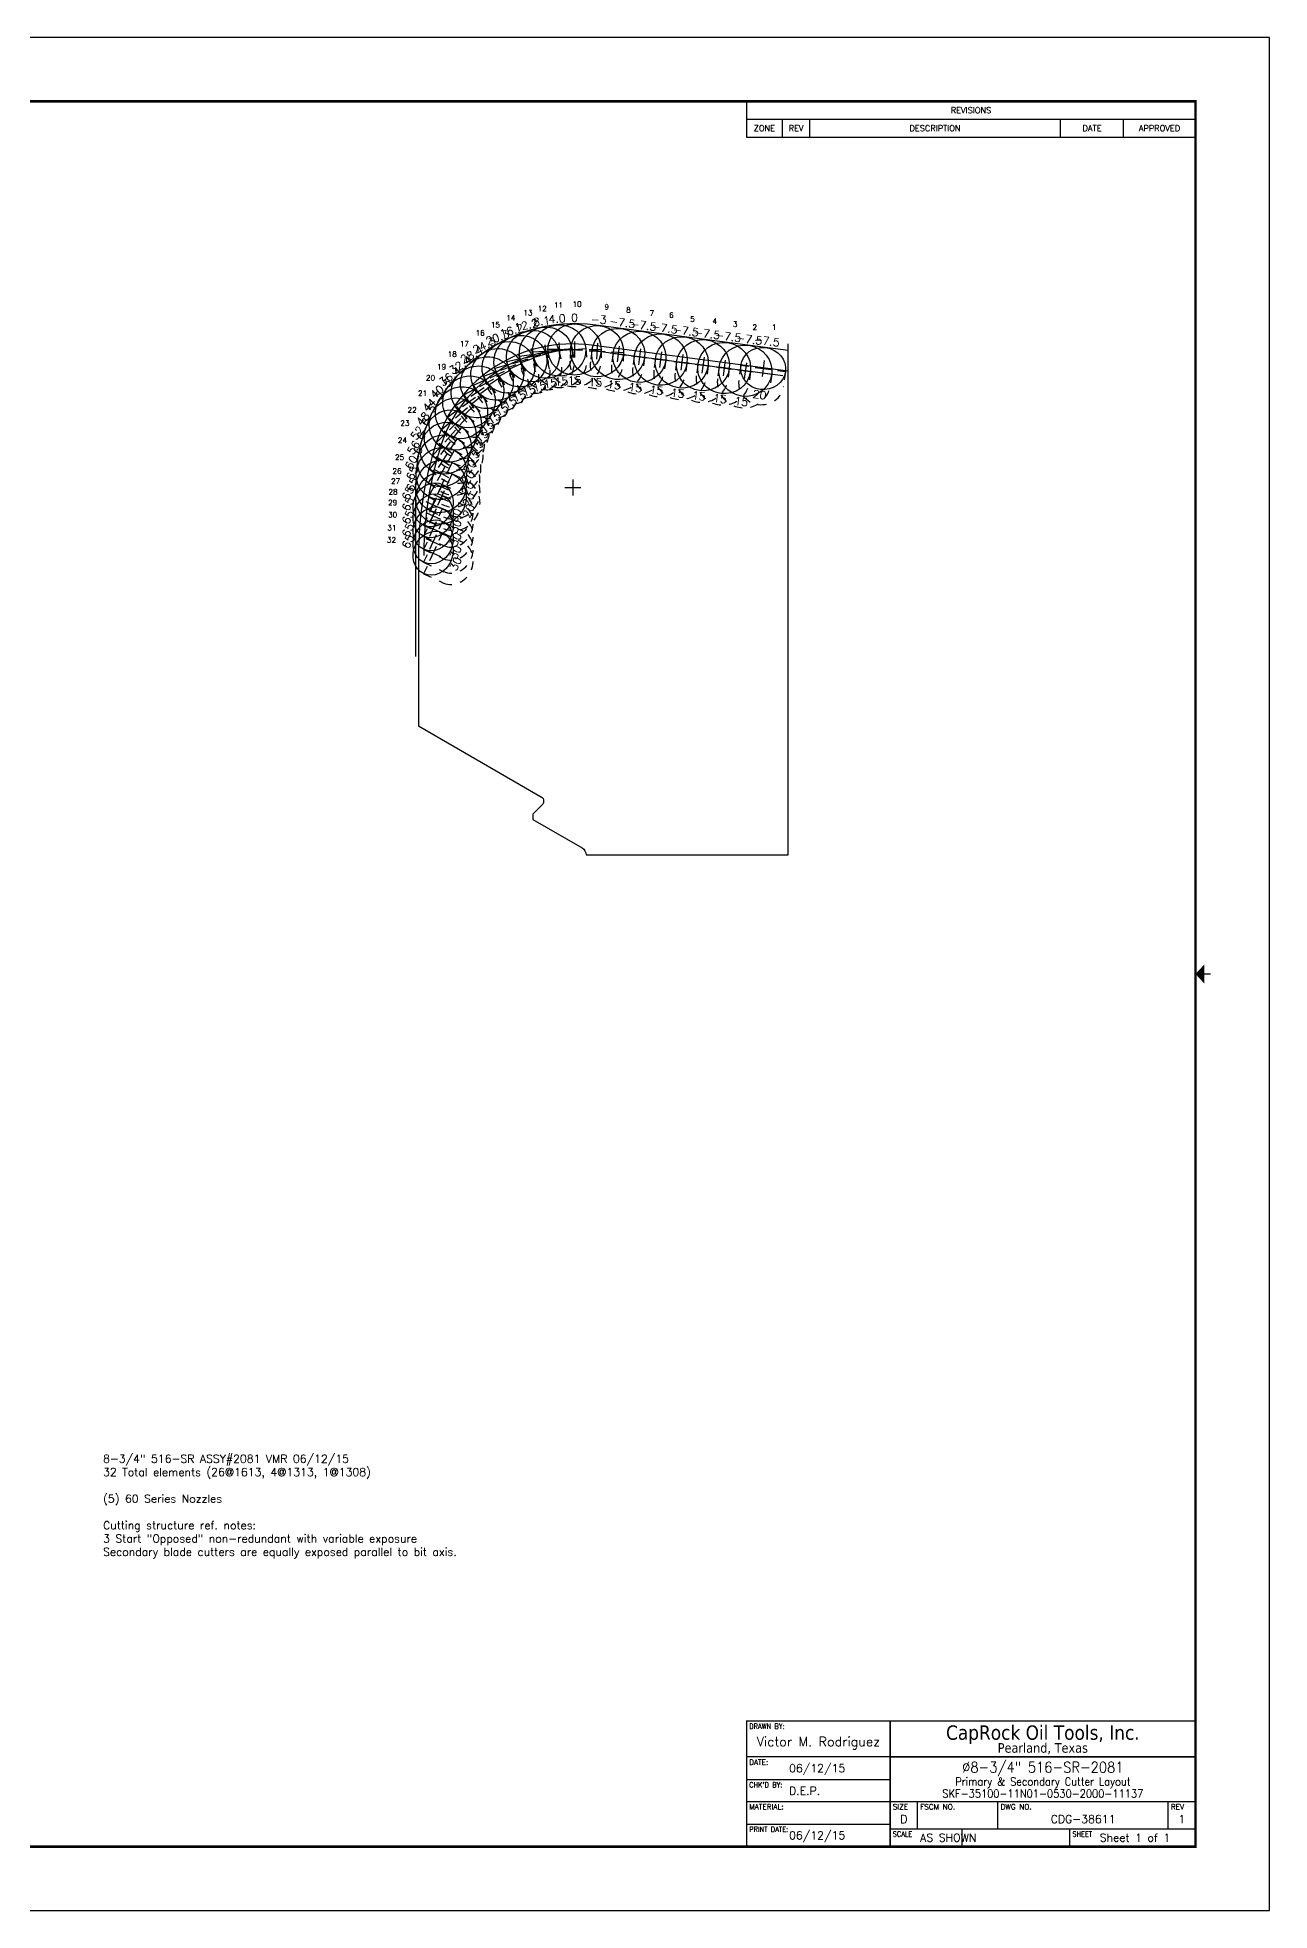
# Model space of a CAD drawing. Extents: x 72.5 to 140.5, y 4 to 26.
# Drawn here: x 126.02 to 140.5, y 3.96 to 25.96 of the extents above; entities that cross this region are included whole.
import ezdxf
from ezdxf.enums import TextEntityAlignment as Align

# ---------------------------------------------------------------- set-up
doc = ezdxf.new("R2010")
doc.units = 0
doc.header["$MEASUREMENT"] = 0
doc.header["$PDMODE"] = 3
doc.linetypes.add('CENTER2', pattern=[1.125, 0.75, -0.125, 0.125, -0.125])
doc.linetypes.add('HIDDEN2', pattern=[0.1875, 0.125, -0.0625])
doc.layers.get('0').update_dxf_attribs({"linetype": 'CONTINUOUS'})
doc.layers.get('Defpoints').update_dxf_attribs({"color": 10, "linetype": 'CONTINUOUS'})
for name, color, linetype, true_color in [('Blade1', 30, 'CONTINUOUS', 0xff7f00), ('Blade2', 7, 'CONTINUOUS', 0xcccc00), ('Blade3', 7, 'CONTINUOUS', 0x00cc00), ('Blade4', 7, 'CONTINUOUS', 0x00cccc), ('Blade5', 7, 'CONTINUOUS', 0x0066cc)]:
    doc.layers.add(name, color=color, linetype=linetype, true_color=true_color)
doc.layers.add('CLine', color=5, linetype='CENTER2')
doc.layers.add('Title Block', color=7, linetype='CONTINUOUS')
doc.styles.add('Block', font='tahoma.ttf')
doc.styles.add('RomanD', font='romand.shx', dxfattribs={"width": 0.9})
doc.styles.add('RomanS', font='romans')

# ---------------------------------------------------------------- blocks, each defined once
blk = doc.blocks.new('CMark')
at = {"layer": 'CLine'}
for p, q in [((-0.094, 0), (0.094, 0)), ((0, 0.094), (0, -0.094))]:
    blk.add_line(p, q, dxfattribs=at)
blk = doc.blocks.new('1613@15')
for p, q in [((-0.17, 0), (-0.312, 0)), ((0.171, 0), (0.312, 0))]:
    blk.add_line(p, q)
at = {"color": 8, "linetype": 'HIDDEN2', "ltscale": 0.5}
blk.add_line((-0.312, 0), (-0.312, -0.135), dxfattribs=at)
at = {"color": 8, "linetype": 'HIDDEN2', "ltscale": 0.5, "flags": 128}
blk.add_lwpolyline([(0.312, 0), (0.312, -0.135)], dxfattribs=at)
blk.add_ellipse((0, 0), major_axis=(-0.312, 0), ratio=0.965926, start_param=-3.141592653589793, end_param=3.141592653589793)
at = {"color": 8, "linetype": 'HIDDEN2', "ltscale": 0.5}
blk.add_ellipse((0, -0.135), major_axis=(-0.312, 0), ratio=0.965926, start_param=0, end_param=3.141593, dxfattribs=at)
blk.add_blockref('CMark', (0, 0))
at = {"style": 'RomanS'}
blk.add_text('15', height=0.094, dxfattribs=at).set_placement((0, -0.364), align=Align.MIDDLE_CENTER)
blk.add_attdef('ANG', text='', height=0.094, dxfattribs=at).set_placement((0, 0.298), align=Align.BOTTOM_CENTER)
blk = doc.blocks.new('1313@20')
for p, q in [((-0.17, 0), (-0.265, 0)), ((0.171, 0), (0.264, 0))]:
    blk.add_line(p, q)
at = {"color": 8, "linetype": 'HIDDEN2', "ltscale": 0.5}
blk.add_line((-0.265, 0), (-0.265, -0.178), dxfattribs=at)
at = {"color": 8, "linetype": 'HIDDEN2', "ltscale": 0.5, "flags": 128}
blk.add_lwpolyline([(0.264, 0), (0.264, -0.178)], dxfattribs=at)
blk.add_ellipse((0, 0), major_axis=(0.264, 0), ratio=0.939693)
at = {"color": 8, "linetype": 'HIDDEN2', "ltscale": 0.5}
blk.add_ellipse((0, -0.178), major_axis=(0.264, 0), ratio=0.939693, start_param=3.141593, end_param=6.283185, dxfattribs=at)
blk.add_blockref('CMark', (0, 0))
at = {"style": 'RomanS'}
blk.add_text('20', height=0.094, dxfattribs=at).set_placement((0, -0.311), align=Align.MIDDLE_CENTER)
blk.add_attdef('ANG', text='', height=0.094, dxfattribs=at).set_placement((0, 0.251), align=Align.BOTTOM_CENTER)
blk = doc.blocks.new('1613@20')
for p, q in [((-0.17, 0), (-0.312, 0)), ((0.171, 0), (0.312, 0))]:
    blk.add_line(p, q)
at = {"color": 8, "linetype": 'HIDDEN2', "ltscale": 0.5}
blk.add_line((-0.312, 0), (-0.312, -0.178), dxfattribs=at)
at = {"color": 8, "linetype": 'HIDDEN2', "ltscale": 0.5, "flags": 128}
blk.add_lwpolyline([(0.312, 0), (0.312, -0.178)], dxfattribs=at)
blk.add_ellipse((0, 0), major_axis=(-0.312, 0), ratio=0.939693, start_param=-3.141592653589793, end_param=3.141592653589793)
at = {"color": 8, "linetype": 'HIDDEN2', "ltscale": 0.5}
blk.add_ellipse((0, -0.178), major_axis=(-0.312, 0), ratio=0.939693, start_param=0, end_param=3.141593, dxfattribs=at)
blk.add_blockref('CMark', (0, 0))
at = {"style": 'RomanS'}
blk.add_text('20', height=0.094, dxfattribs=at).set_placement((0, -0.356), align=Align.MIDDLE_CENTER)
blk.add_attdef('ANG', text='', height=0.094, dxfattribs=at).set_placement((0, 0.298), align=Align.BOTTOM_CENTER)
blk = doc.blocks.new('1313@30')
for p, q in [((-0.17, 0), (-0.265, 0)), ((0.171, 0), (0.264, 0))]:
    blk.add_line(p, q)
at = {"color": 8, "linetype": 'HIDDEN2', "ltscale": 0.5}
blk.add_line((-0.265, 0), (-0.265, -0.26), dxfattribs=at)
at = {"color": 8, "linetype": 'HIDDEN2', "ltscale": 0.5, "flags": 128}
blk.add_lwpolyline([(0.264, 0), (0.264, -0.26)], dxfattribs=at)
blk.add_ellipse((0, 0), major_axis=(0.264, 0), ratio=0.866025)
at = {"color": 8, "linetype": 'HIDDEN2', "ltscale": 0.5}
blk.add_ellipse((0, -0.26), major_axis=(0.264, 0), ratio=0.866025, start_param=3.141593, end_param=6.283185, dxfattribs=at)
blk.add_blockref('CMark', (0, 0))
at = {"style": 'RomanS'}
blk.add_text('30', height=0.094, dxfattribs=at).set_placement((0, -0.292), align=Align.MIDDLE_CENTER)
blk.add_attdef('ANG', text='', height=0.094, dxfattribs=at).set_placement((0, 0.251), align=Align.BOTTOM_CENTER)
blk = doc.blocks.new('COT_Dblock')
at = {"layer": 'Defpoints'}
blk.add_point((33.812, 21.812), dxfattribs=at)
at = {"layer": 'Title Block'}
for p, q in [((27.857, 21.25), (27.857, 20.828)), ((27.857, 21.039), (33.13, 21.039)), ((28.278, 20.828), (28.278, 21.039)), ((28.599, 20.828), (28.599, 21.039)), ((31.544, 20.828), (31.544, 21.039)), ((32.286, 20.828), (32.286, 21.039)), ((27.857, 20.828), (33.13, 20.828)), ((29.544, 1.805), (27.857, 1.805)), ((27.857, 1.539), (29.544, 1.539)), ((27.857, 1.282), (33.13, 1.282)), ((29.865, 0.961), (29.865, 1.282)), ((30.81, 0.961), (30.81, 1.282)), ((32.809, 0.961), (32.809, 1.282)), ((27.857, 1.016), (29.544, 1.016)), ((29.544, 0.961), (33.13, 0.961)), ((30.388, 0.75), (30.388, 0.961)), ((31.653, 0.75), (31.653, 0.961))]:
    blk.add_line(p, q, dxfattribs=at)
at = {"layer": 'Title Block', "color": 8}
blk.add_lwpolyline([(0, 0), (34, 0), (34, 22), (0, 22)], close=True, dxfattribs=at)
at = {"layer": 'Title Block', "const_width": 0.03}
blk.add_lwpolyline([(33.13, 21.25), (0.87, 21.25), (0.87, 0.75), (33.13, 0.75)], close=True, dxfattribs=at)
at = {"layer": 'Title Block'}
for points, const_width in [([(33.31, 11), (33.235, 11)], 0.015), ([(27.857, 0.75), (27.857, 2.227), (33.13, 2.227)], 0.0169), ([(29.544, 0.75), (29.544, 2.227)], 0.0169), ([(29.544, 1.805), (33.13, 1.805)], 0.0169)]:
    blk.add_lwpolyline(points, dxfattribs=dict(at, const_width=const_width))
blk.add_solid([(33.235, 10.887), (33.235, 11.113), (33.13, 11)], dxfattribs=at)
for s, height, style, p in [('REVISIONS', 0.0703, 'RomanS', (30.493, 21.145)), ('ZONE', 0.0703, 'RomanS', (28.067, 20.934)), ('REV', 0.0703, 'RomanS', (28.439, 20.934)), ('DESCRIPTION', 0.07031, 'RomanS', (30.071, 20.934)), ('DATE', 0.0703, 'RomanS', (31.915, 20.934)), ('APPROVED', 0.0703, 'RomanS', (32.708, 20.934)), ('CapRock Oil Tools, Inc.', 0.16875, 'Block', (31.337, 2.09)), ('Pearland, Texas', 0.1125, 'Block', (31.337, 1.91))]:
    blk.add_text(s, height=height, dxfattribs=dict(at, style=style)).set_placement(p, align=Align.MIDDLE_CENTER)
at = {"layer": 'Title Block', "style": 'RomanS'}
for s, width, p in [('DRAWN BY:', 0.86, (27.888, 2.195)), ("CHK'D BY:", 0.91, (27.888, 1.508)), ('PRINT DATE:', 0.78, (27.888, 0.985)), ('SCALE', 0.9, (29.575, 0.93)), ('SHEET', 0.9, (31.685, 0.93))]:
    blk.add_text(s, height=0.0625, dxfattribs=dict(at, width=width)).set_placement(p, align=Align.TOP_LEFT)
for s, p in [('DATE:', (27.888, 1.773)), ('MATERIAL:', (27.888, 1.25)), ('SIZE', (29.575, 1.25)), ('FSCM NO.', (29.896, 1.25)), ('DWG NO.', (30.841, 1.25)), ('REV', (32.841, 1.25))]:
    blk.add_text(s, height=0.0625, dxfattribs=at).set_placement(p, align=Align.TOP_LEFT)
at = {"layer": 'Title Block', "color": 3, "style": 'RomanS'}
blk.add_text('D', height=0.094, dxfattribs=at).set_placement((29.704, 1.121), align=Align.TOP_CENTER)
at = {"layer": 'Title Block', "color": 1, "style": 'RomanS', "flags": 8}
for tag, p in [('FNAME', (0.62, 3.75)), ('REVDATE', (0.62, 2.25)), ('USER', (0.62, 0.75))]:
    blk.add_attdef(tag, text='', height=0.047, rotation=90, dxfattribs=at).set_placement(p, align=Align.BOTTOM_LEFT)
at = {"layer": 'Title Block', "color": 3, "style": 'RomanS', "flags": 8}
blk.add_attdef('DRAWN', text='', height=0.11, dxfattribs=at).set_placement((28.7, 1.984), align=Align.MIDDLE_CENTER)
for tag, p in [('DDATE', (28.356, 1.672)), ('CHECK', (28.356, 1.406)), ('MATRL', (28.356, 1.149)), ('PDATE', (28.356, 0.883)), ('SCALE', (29.896, 0.855)), ('SHEET', (32.005, 0.855))]:
    blk.add_attdef(tag, text='', height=0.094, dxfattribs=at).set_placement(p, align=Align.MIDDLE_LEFT)
at = {"layer": 'Title Block', "color": 3, "style": 'RomanD', "width": 0.9, "flags": 8}
for tag, height, p in [('TITL1', 0.125, (31.337, 1.684)), ('TITL2', 0.094, (31.337, 1.514)), ('TITL3', 0.094, (31.337, 1.374))]:
    blk.add_attdef(tag, text='', height=height, dxfattribs=at).set_placement(p, align=Align.MIDDLE_CENTER)
at = {"layer": 'Title Block', "color": 3, "style": 'RomanS', "flags": 8}
for tag, p in [('FSCM#', (30.337, 1.121)), ('DWG#', (31.81, 1.121)), ('REV#', (32.97, 1.121))]:
    blk.add_attdef(tag, text='', height=0.094, dxfattribs=at).set_placement(p, align=Align.TOP_CENTER)

msp = doc.modelspace()

# ---------------------------------------------------------------- linework, layer by layer
at = {"flags": 128}
for points in [[(134.84162, 22.03886), (132.53063, 22.34311, 0.36263054), (130.70339, 21.1851, 0.07769743), (130.49787, 19.8705), (130.49787, 17.8705), (131.951, 17.03154, -0.26794919), (131.96662, 17.00447), (131.96662, 16.97296, -0.19891237), (131.95747, 16.95086), (131.84162, 16.83501), (131.84162, 16.77251), (132.41975, 16.43873, -0.26794919), (132.46662, 16.35754), (132.52662, 16.35754), (134.84162, 16.35754), (134.84162, 22.35754)], [(132.31097, 22.29504, 0.12331295), (131.54502, 22.10353, 0.12331295)], [(131.54502, 22.10353, 0.12252614), (130.96255, 21.5778, 0.12252614)], [(130.96255, 21.5778, 0.07075561), (130.76291, 21.16602, 0.03606193), (130.61871, 20.57179, 0.01955387)], [(130.61871, 20.57179, 0.04151917), (130.56037, 19.8705)]]:
    msp.add_lwpolyline(points, format="xyb", dxfattribs=at)
msp.add_lwpolyline([(134.77912, 21.98405), (132.52248, 22.28114)], dxfattribs=at)
at = {"layer": 'Defpoints'}
for p, q in [((134.84162, 22.28028), (132.58071, 22.57793)), ((130.46662, 18.68436), (130.46662, 20.72393))]:
    msp.add_line(p, q, dxfattribs=at)
msp.add_arc((132.33662, 20.72393), 1.87, 82.5, 180, dxfattribs=at)

# ---------------------------------------------------------------- block references
ref = msp.add_blockref('COT_Dblock', (106.49537, 3.9569))
ref.add_attrib('TITL1', 'Ø8-3/4" 516-SR-2081', dxfattribs={"layer": 'Title Block', "color": 3, "height": 0.125, "style": 'RomanD', "width": 0.9, "flags": 8}).set_placement((137.8324, 5.64043), align=Align.MIDDLE_CENTER)
ref.add_attrib('TITL2', 'Primary & Secondary Cutter Layout', dxfattribs={"layer": 'Title Block', "color": 3, "height": 0.094, "style": 'RomanD', "width": 0.9, "flags": 8}).set_placement((137.8324, 5.47123), align=Align.MIDDLE_CENTER)
ref.add_attrib('TITL3', 'SKF-35100-11N01-0530-2000-11137', dxfattribs={"layer": 'Title Block', "color": 3, "height": 0.094, "style": 'RomanD', "width": 0.9, "flags": 8}).set_placement((137.8324, 5.33083), align=Align.MIDDLE_CENTER)
ref.add_attrib('DWG#', 'CDG-38611', dxfattribs={"layer": 'Title Block', "color": 3, "height": 0.094, "style": 'RomanS', "flags": 8}).set_placement((138.3049, 5.07815), align=Align.TOP_CENTER)
ref.add_attrib('REV#', '1', dxfattribs={"layer": 'Title Block', "color": 3, "height": 0.094, "style": 'RomanS', "flags": 8}).set_placement((139.46506, 5.07815), align=Align.TOP_CENTER)
ref.add_attrib('SHEET', 'Sheet 1 of 1', dxfattribs={"layer": 'Title Block', "color": 3, "height": 0.094, "style": 'RomanS', "flags": 8}).set_placement((138.50068, 4.81237), align=Align.MIDDLE_LEFT)
ref.add_attrib('SCALE', 'AS SHOWN', dxfattribs={"layer": 'Title Block', "color": 3, "height": 0.094, "style": 'RomanS', "flags": 8}).set_placement((136.39131, 4.81237), align=Align.MIDDLE_LEFT)
ref.add_attrib('DRAWN', 'Victor M. Rodriguez', dxfattribs={"layer": 'Title Block', "color": 3, "height": 0.11, "style": 'RomanS', "flags": 8}).set_placement((135.19568, 5.94128), align=Align.MIDDLE_CENTER)
ref.add_attrib('DDATE', '06/12/15', dxfattribs={"layer": 'Title Block', "color": 3, "height": 0.094, "style": 'RomanS', "flags": 8}).set_placement((134.85127, 5.6287), align=Align.MIDDLE_LEFT)
ref.add_attrib('CHECK', 'D.E.P.', dxfattribs={"layer": 'Title Block', "color": 3, "height": 0.094, "style": 'RomanS', "flags": 8}).set_placement((134.85127, 5.36292), align=Align.MIDDLE_LEFT)
ref.add_attrib('PDATE', '06/12/15', dxfattribs={"layer": 'Title Block', "color": 3, "height": 0.094, "style": 'RomanS', "flags": 8}).set_placement((134.85127, 4.83979), align=Align.MIDDLE_LEFT)
at = {"layer": 'Blade1'}
msp.add_blockref('1613@15', (132.33148, 22.29207), dxfattribs=at).add_auto_attribs({'ANG': '0'})
for name, p, rotation, values in [('1613@15', (131.55584, 22.08327), 20.3, {'ANG': '20.3'}), ('1613@15', (133.09355, 22.20596), 352.5, {'ANG': '-7.5'}), ('1613@15', (133.84016, 22.10767), 352.5, {'ANG': '-7.5'}), ('1313@20', (134.54616, 22.06846), 352.5, {'ANG': '-7.5'}), ('1613@15', (131.00419, 21.54976), 40.5, {'ANG': '40.5'}), ('1613@20', (130.76769, 20.83619), 60.6, {'ANG': '60.6'}), ('1313@30', (130.6706, 20.18488), 65, {'ANG': '65'})]:
    msp.add_blockref(name, p, dxfattribs=dict(at, rotation=rotation)).add_auto_attribs(values)
msp.add_blockref('CMark', (132.31037, 20.67004), dxfattribs=at)
at = {"layer": 'Blade2'}
for name, p, rotation, values in [('1613@15', (132.59582, 22.27149), 357, {'ANG': '-3'}), ('1613@15', (131.69597, 22.15522), 16.2, {'ANG': '16.2'}), ('1613@15', (133.34242, 22.17319), 352.5, {'ANG': '-7.5'}), ('1613@15', (134.08903, 22.0749), 352.5, {'ANG': '-7.5'}), ('1613@15', (131.09151, 21.67654), 36.40000000000001, {'ANG': '36.4'}), ('1613@20', (130.78504, 20.98474), 56.6, {'ANG': '56.6'}), ('1313@30', (130.6706, 20.33896), 65, {'ANG': '65'})]:
    msp.add_blockref(name, p, dxfattribs=dict(at, rotation=rotation)).add_auto_attribs(values)
at = {"layer": 'Blade3'}
for name, p, rotation, values in [('1613@15', (131.84321, 22.21245), 12.2, {'ANG': '12.2'}), ('1613@15', (131.19123, 21.79454), 32.40000000000001, {'ANG': '32.4'}), ('1613@20', (130.8173, 21.13292), 52.60000000000001, {'ANG': '52.6'}), ('1313@30', (130.6706, 20.46773), 65, {'ANG': '65'})]:
    msp.add_blockref(name, p, dxfattribs=dict(at, rotation=rotation)).add_auto_attribs(values)
at = {"layer": 'Blade4'}
for name, p, rotation, values in [('1613@15', (131.99585, 22.25464), 8.100000000000001, {'ANG': '8.1'}), ('1613@15', (132.84469, 22.23872), 352.5, {'ANG': '-7.5'}), ('1613@15', (133.59129, 22.14043), 352.5, {'ANG': '-7.5'}), ('1613@15', (134.33789, 22.04214), 352.5, {'ANG': '-7.5'}), ('1613@15', (131.30251, 21.90251), 28.4, {'ANG': '28.4'}), ('1613@15', (130.86969, 21.27574), 48.5, {'ANG': '48.5'}), ('1613@20', (130.76373, 20.54879), 65, {'ANG': '65'}), ('1313@30', (130.6706, 19.89842), 65, {'ANG': '65'})]:
    msp.add_blockref(name, p, dxfattribs=dict(at, rotation=rotation)).add_auto_attribs(values)
at = {"layer": 'Blade5'}
for name, p, rotation, values in [('1613@15', (132.15231, 22.28125), 4, {'ANG': '4.0'}), ('1613@15', (131.42435, 21.99925), 24.3, {'ANG': '24.3'}), ('1613@15', (130.93011, 21.41577), 44.5, {'ANG': '44.5'}), ('1613@20', (130.76373, 20.68374), 65, {'ANG': '65'}), ('1313@30', (130.6706, 20.03251), 65, {'ANG': '65'})]:
    msp.add_blockref(name, p, dxfattribs=dict(at, rotation=rotation)).add_auto_attribs(values)

# ---------------------------------------------------------------- texts
at = {"insert": (126.79357, 9.31011), "char_height": 0.09375, "width": 7.2757161, "attachment_point": 1, "style": 'RomanS'}
msp.add_mtext('8-3/4" 516-SR ASSY#2081 VMR 06/12/15\\P32 Total elements (26@1613, 4@1313, 1@1308)\\P\\P(5) 60 Series Nozzles\\P\\PCutting structure ref. notes:\\P3 Start "Opposed" non-redundant with variable exposure\\PSecondary blade cutters are equally exposed parallel to bit axis.\\P\\P  ', dxfattribs=at)
at = {"layer": 'Blade1', "style": 'RomanS'}
for s, p in [('10', (132.3077, 22.79432)), ('7', (133.21227, 22.68678)), ('15', (131.34835, 22.5505)), ('4', (133.95267, 22.5936)), ('1', (134.64919, 22.52234)), ('20', (130.5863, 21.92842)), ('25', (130.22303, 20.99459)), ('30', (130.14158, 20.32))]:
    msp.add_text(s, height=0.0625, dxfattribs=at).set_placement(p)
at = {"layer": 'Blade2', "style": 'RomanS'}
for s, p in [('14', (131.52995, 22.633)), ('9', (132.68303, 22.76077)), ('6', (133.44262, 22.66485)), ('3', (134.19124, 22.55797)), ('19', (130.71653, 22.05857)), ('24', (130.25605, 21.19441)), ('29', (130.14159, 20.46233))]:
    msp.add_text(s, height=0.0625, dxfattribs=at).set_placement(p)
at = {"layer": 'Blade3', "style": 'RomanS'}
for s, p in [('13', (131.72989, 22.69166)), ('18', (130.84126, 22.20707)), ('23', (130.2854, 21.39607)), ('28', (130.14635, 20.5889))]:
    msp.add_text(s, height=0.0625, dxfattribs=at).set_placement(p)
at = {"layer": 'Blade4', "style": 'RomanS'}
for s, p in [('12', (131.89865, 22.74116)), ('8', (132.93805, 22.72514)), ('5', (133.68942, 22.61826)), ('2', (134.42159, 22.52234)), ('17', (130.98434, 22.32806)), ('22', (130.36985, 21.55077)), ('27', (130.17608, 20.71279)), ('32', (130.1285, 20.02388))]:
    msp.add_text(s, height=0.0625, dxfattribs=at).set_placement(p)
at = {"layer": 'Blade5', "style": 'RomanS'}
for s, p in [('11', (132.08942, 22.78332)), ('16', (131.16859, 22.45518)), ('21', (130.49275, 21.74693)), ('26', (130.19332, 20.83281)), ('31', (130.13207, 20.1667))]:
    msp.add_text(s, height=0.0625, dxfattribs=at).set_placement(p)

doc.saveas('drawing.dxf')
